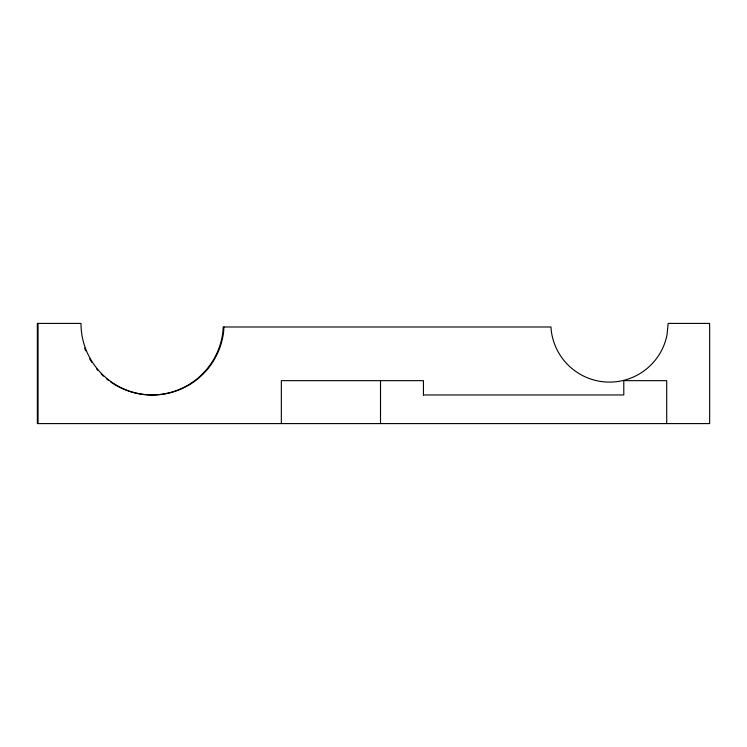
<?xml version="1.0" encoding="UTF-8"?>
<svg xmlns="http://www.w3.org/2000/svg" width="747" height="747" viewBox="0 0 747 747"><rect width="100%" height="100%" fill="white"/><g stroke="black" fill="none" stroke-linecap="round" stroke-linejoin="round"><path stroke-width="1.12" d="M223.923 326.99L223.755 330.426A71.553 71.553 0 0 1 149.045 394.883A71.553 71.553 0 0 1 80.993 323.423L37.35 323.414L37.35 423.586L709.65 423.586L709.65 323.414L668.154 323.414L667.024 334.861A58.668 58.668 0 0 1 551.09 329.166L550.978 326.99L223.213 326.99L223.036 330.426A71.553 71.553 0 0 1 125.384 389.897M423.334 394.967L623.792 394.967L623.792 380.653L666.716 380.653L666.716 423.586M423.446 394.967L423.446 380.653L281.339 380.653L281.339 423.586M380.512 380.653L380.512 423.586M38.069 323.414L38.069 423.586M124.45 389.523A71.553 71.553 0 0 1 110.425 381.773M108.81 380.587A71.553 71.553 0 0 1 106.438 378.72M103.413 376.096A71.553 71.553 0 0 1 101.237 374.004M97.82 370.335A71.553 71.553 0 0 1 96.522 368.803M91.788 362.323A71.553 71.553 0 0 1 89.696 358.896M85.728 350.801A71.553 71.553 0 0 1 84.635 347.99"/></g></svg>
